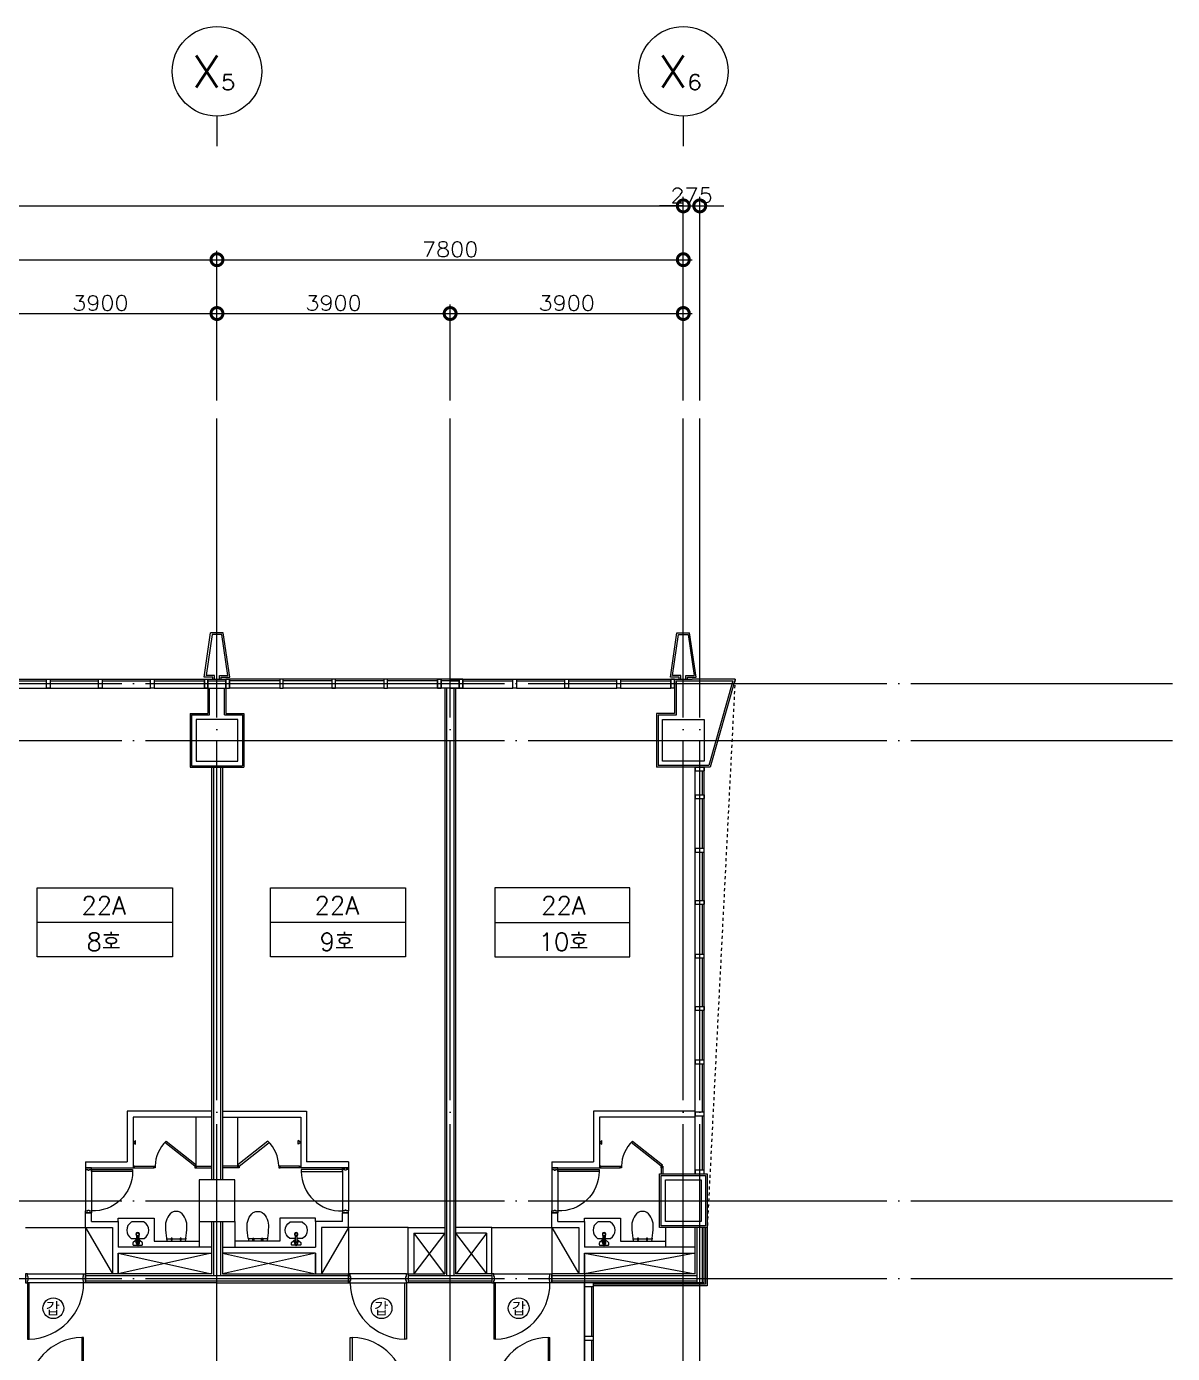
# Model space of a CAD drawing. Header units: millimetres. Extents: x -30199 to 32531, y -8917 to 28239.
# Drawn here: x 13365 to 32531, y 6045 to 28239 of the extents above; entities that cross this region are included whole.
import ezdxf
from ezdxf.enums import TextEntityAlignment as Align

# ---------------------------------------------------------------- set-up
doc = ezdxf.new("R2010")
doc.units = ezdxf.units.MM
doc.header["$LTSCALE"] = 100
for name, pattern in [('CEN', [10.375, 10, -0.125, 0.125, -0.125]), ('CENTER4', [64, 60, -2, 0, -2]), ('CENTER_2', [64, 60, -2, 0, -2]), ('HID', [2.3, 1.5, -0.8]), ('HIDDEN2', [1, 0.5, -0.5])]:
    doc.linetypes.add(name, pattern=pattern)
for name, color, linetype in [('6', 7, 'Continuous'), ('6FUR', 6, 'Continuous'), ('AS-CONC-GIRDER', 6, 'HID'), ('Bub', 3, 'Continuous'), ('CEN1', 1, 'CEN'), ('CEN_1', 1, 'CENTER_2'), ('col', 2, 'Continuous'), ('d-wall', 7, 'Continuous'), ('DIM', 7, 'Continuous'), ('DOR', 4, 'Continuous'), ('ELE', 4, 'Continuous'), ('fire', 1, 'Continuous'), ('o-wall', 7, 'Continuous'), ('o-win', 4, 'Continuous'), ('TEX', 3, 'Continuous'), ('TEX-F', 7, 'Continuous'), ('Toilet-fur', 142, 'Continuous'), ('wall', 3, 'Continuous'), ('win-hat', 141, 'Continuous')]:
    doc.layers.add(name, color=color, linetype=linetype)
doc.styles.add('GHS', font='txt.shx', dxfattribs={"width": 1.1, "bigfont": 'ghs.shx'})
doc.styles.add('HGTXT', font='romans.shx', dxfattribs={"bigfont": 'whgtxt.shx'})
doc.styles.add('R', font='romans', dxfattribs={"width": 1.1, "height": 250})
doc.styles.add('SK', font='simplex.shx', dxfattribs={"bigfont": 'ghs.shx'})
doc.dimstyles.new('1본부', dxfattribs={"dimscale": 100, "dimtxt": 3, "dimasz": 4, "dimexe": 1.5, "dimexo": 3, "dimgap": 0.5, "dimtad": 1, "dimdec": 0, "dimzin": 0, "dimdsep": 46, "dimtxsty": 'SK', "dimblk": 'DDOT1', "dimblk1": 'DOTSMALL', "dimblk2": 'DOTSMALL', "dimsah": 1, "dimcen": 1.5, "dimdle": 1.5, "dimclrd": 7, "dimclre": 7, "dimclrt": 3, "dimadec": 0, "dimazin": 0, "dimtfac": 1, "dimtdec": 3, "dimtix": 1, "dimtmove": 0, "dimatfit": 0, "dimldrblk": 'DOTSMALL', "dimfxl": 1, "dimtolj": 1, "dimtzin": 0, "dimarcsym": 0})

# ---------------------------------------------------------------- blocks, each defined once
blk = doc.blocks.new('_DOTSMALL')
at = {"color": 0, "linetype": 'ByBlock', "const_width": 0.5}
blk.add_lwpolyline([(-0.0625, 0, 1), (0.0625, 0, 1)], format="xyb", close=True, dxfattribs=at)
blk = doc.blocks.new('*D6')
at = {"layer": 'DEFPOINTS', "color": 0, "transparency": 16777216}
for p in [(24350, 25239), (-14650, 21684), (24350, 21684)]:
    blk.add_point(p, dxfattribs=at)
at = {"layer": 'DIM', "color": 7, "lineweight": -2, "transparency": 16777216}
for p, q in [((-14650, 21984), (-14650, 25389)), ((24350, 21984), (24350, 25389)), ((-14800, 25239), (24500, 25239))]:
    blk.add_line(p, q, dxfattribs=at)
at = {"layer": 'DIM', "color": 7, "lineweight": -2, "transparency": 16777216, "xscale": 400, "yscale": 400, "zscale": 400, "rotation": 180}
blk.add_blockref('_DOTSMALL', (-14650, 25239), dxfattribs=at)
at = {"layer": 'DIM', "color": 7, "lineweight": -2, "transparency": 16777216, "xscale": 400, "yscale": 400, "zscale": 400}
blk.add_blockref('_DOTSMALL', (24350, 25239), dxfattribs=at)
at = {"layer": 'DIM', "color": 3, "transparency": 16777216, "insert": (4850, 25414), "char_height": 250, "attachment_point": 5, "style": 'GHS'}
blk.add_mtext('\\A1;39000', dxfattribs=at)
blk = doc.blocks.new('DDOT1')
blk.add_line((-1, 0), (1, 0))
at = {"const_width": 0.5}
blk.add_lwpolyline([(-0.25, 0, 1), (0.25, 0, 1)], format="xyb", close=True, dxfattribs=at)
blk = doc.blocks.new('*D8')
at = {"layer": 'DEFPOINTS', "color": 0, "transparency": 16777216}
for p in [(20450, 23439), (16550, 21684), (20450, 21684)]:
    blk.add_point(p, dxfattribs=at)
at = {"layer": 'DIM', "color": 7, "lineweight": -2, "transparency": 16777216}
for p, q in [((16550, 21984), (16550, 23589)), ((20450, 21984), (20450, 23589)), ((16400, 23439), (20600, 23439))]:
    blk.add_line(p, q, dxfattribs=at)
at = {"layer": 'DIM', "color": 7, "lineweight": -2, "transparency": 16777216, "xscale": 400, "yscale": 400, "zscale": 400, "rotation": 180}
blk.add_blockref('_DOTSMALL', (16550, 23439), dxfattribs=at)
at = {"layer": 'DIM', "color": 7, "lineweight": -2, "transparency": 16777216, "xscale": 400, "yscale": 400, "zscale": 400}
blk.add_blockref('_DOTSMALL', (20450, 23439), dxfattribs=at)
at = {"layer": 'DIM', "color": 3, "transparency": 16777216, "insert": (18500, 23614), "char_height": 250, "attachment_point": 5, "style": 'GHS'}
blk.add_mtext('\\A1;3900', dxfattribs=at)
blk = doc.blocks.new('*D13')
at = {"layer": 'DEFPOINTS', "color": 0, "transparency": 16777216}
for p in [(16550, 23439), (12650, 21684), (16550, 21684)]:
    blk.add_point(p, dxfattribs=at)
at = {"layer": 'DIM', "color": 7, "lineweight": -2, "transparency": 16777216}
for p, q in [((12650, 21984), (12650, 23589)), ((16550, 21984), (16550, 23589)), ((12500, 23439), (16700, 23439))]:
    blk.add_line(p, q, dxfattribs=at)
at = {"layer": 'DIM', "color": 7, "lineweight": -2, "transparency": 16777216, "xscale": 400, "yscale": 400, "zscale": 400, "rotation": 180}
blk.add_blockref('_DOTSMALL', (12650, 23439), dxfattribs=at)
at = {"layer": 'DIM', "color": 7, "lineweight": -2, "transparency": 16777216, "xscale": 400, "yscale": 400, "zscale": 400}
blk.add_blockref('_DOTSMALL', (16550, 23439), dxfattribs=at)
at = {"layer": 'DIM', "color": 3, "transparency": 16777216, "insert": (14600, 23614), "char_height": 250, "attachment_point": 5, "style": 'GHS'}
blk.add_mtext('\\A1;3900', dxfattribs=at)
blk = doc.blocks.new('*D15')
at = {"layer": 'DEFPOINTS', "color": 0, "transparency": 16777216}
for p in [(24350, 23439), (20450, 21684), (24350, 21684)]:
    blk.add_point(p, dxfattribs=at)
at = {"layer": 'DIM', "color": 7, "lineweight": -2, "transparency": 16777216}
for p, q in [((20450, 21984), (20450, 23589)), ((24350, 21984), (24350, 23589)), ((20300, 23439), (24500, 23439))]:
    blk.add_line(p, q, dxfattribs=at)
at = {"layer": 'DIM', "color": 7, "lineweight": -2, "transparency": 16777216, "xscale": 400, "yscale": 400, "zscale": 400, "rotation": 180}
blk.add_blockref('_DOTSMALL', (20450, 23439), dxfattribs=at)
at = {"layer": 'DIM', "color": 7, "lineweight": -2, "transparency": 16777216, "xscale": 400, "yscale": 400, "zscale": 400}
blk.add_blockref('_DOTSMALL', (24350, 23439), dxfattribs=at)
at = {"layer": 'DIM', "color": 3, "transparency": 16777216, "insert": (22400, 23614), "char_height": 250, "attachment_point": 5, "style": 'GHS'}
blk.add_mtext('\\A1;3900', dxfattribs=at)
blk = doc.blocks.new('*D18')
at = {"layer": 'DEFPOINTS', "color": 0, "transparency": 16777216}
for p in [(16550, 24339), (8750, 21684), (16550, 21684)]:
    blk.add_point(p, dxfattribs=at)
at = {"layer": 'DIM', "color": 7, "lineweight": -2, "transparency": 16777216}
for p, q in [((8750, 21984), (8750, 24489)), ((16550, 21984), (16550, 24489)), ((8600, 24339), (16700, 24339))]:
    blk.add_line(p, q, dxfattribs=at)
at = {"layer": 'DIM', "color": 7, "lineweight": -2, "transparency": 16777216, "xscale": 400, "yscale": 400, "zscale": 400, "rotation": 180}
blk.add_blockref('_DOTSMALL', (8750, 24339), dxfattribs=at)
at = {"layer": 'DIM', "color": 7, "lineweight": -2, "transparency": 16777216, "xscale": 400, "yscale": 400, "zscale": 400}
blk.add_blockref('_DOTSMALL', (16550, 24339), dxfattribs=at)
at = {"layer": 'DIM', "color": 3, "transparency": 16777216, "insert": (12650, 24514), "char_height": 250, "attachment_point": 5, "style": 'GHS'}
blk.add_mtext('\\A1;7800', dxfattribs=at)
blk = doc.blocks.new('*D19')
at = {"layer": 'DEFPOINTS', "color": 0, "transparency": 16777216}
for p in [(24350, 24339), (16550, 21684), (24350, 21684)]:
    blk.add_point(p, dxfattribs=at)
at = {"layer": 'DIM', "color": 7, "lineweight": -2, "transparency": 16777216}
for p, q in [((16550, 21984), (16550, 24489)), ((24350, 21984), (24350, 24489)), ((16400, 24339), (24500, 24339))]:
    blk.add_line(p, q, dxfattribs=at)
at = {"layer": 'DIM', "color": 7, "lineweight": -2, "transparency": 16777216, "xscale": 400, "yscale": 400, "zscale": 400, "rotation": 180}
blk.add_blockref('_DOTSMALL', (16550, 24339), dxfattribs=at)
at = {"layer": 'DIM', "color": 7, "lineweight": -2, "transparency": 16777216, "xscale": 400, "yscale": 400, "zscale": 400}
blk.add_blockref('_DOTSMALL', (24350, 24339), dxfattribs=at)
at = {"layer": 'DIM', "color": 3, "transparency": 16777216, "insert": (20450, 24514), "char_height": 250, "attachment_point": 5, "style": 'GHS'}
blk.add_mtext('\\A1;7800', dxfattribs=at)
blk = doc.blocks.new('A$C754E1CA5')
at = {"layer": 'Toilet-fur', "linetype": 'Continuous'}
for p, q in [((450, 341), (498, 331)), ((450, 266), (450, 246)), ((480, 266), (450, 266)), ((450, 246), (480, 246)), ((480, 246), (480, 266)), ((450, 116), (450, 96)), ((480, 116), (450, 116)), ((450, 96), (480, 96)), ((450, 21), (498, 25)), ((480, 96), (480, 116))]:
    blk.add_line(p, q, dxfattribs=at)
blk.add_lwpolyline([(0, 181), (0, 161, 0.176175), (20, 106, 0.238558), (265, 1, 0.022113), (450, 21, 0.32778), (460, 31), (460, 331, 0.32778), (450, 341, 0.022113), (265, 361, 0.238558), (20, 256, 0.176175), (0, 201)], format="xyb", close=True, dxfattribs=at)
blk = doc.blocks.new('*D31')
at = {"layer": 'DEFPOINTS', "color": 0, "transparency": 16777216}
for p in [(24625, 25239), (24350, 21684), (24625, 21684)]:
    blk.add_point(p, dxfattribs=at)
at = {"layer": 'DIM', "color": 7, "lineweight": -2, "transparency": 16777216}
for p, q in [((24350, 21984), (24350, 25389)), ((24625, 21984), (24625, 25389)), ((24350, 25239), (23950, 25239)), ((24350, 25239), (24625, 25239)), ((24625, 25239), (25025, 25239))]:
    blk.add_line(p, q, dxfattribs=at)
at = {"layer": 'DIM', "color": 7, "lineweight": -2, "transparency": 16777216, "xscale": 400, "yscale": 400, "zscale": 400}
blk.add_blockref('_DOTSMALL', (24350, 25239), dxfattribs=at)
at = {"layer": 'DIM', "color": 7, "lineweight": -2, "transparency": 16777216, "xscale": 400, "yscale": 400, "zscale": 400, "rotation": 180}
blk.add_blockref('_DOTSMALL', (24625, 25239), dxfattribs=at)
at = {"layer": 'DIM', "color": 3, "transparency": 16777216, "insert": (24488, 25414), "char_height": 250, "attachment_point": 5, "style": 'GHS'}
blk.add_mtext('\\A1;275', dxfattribs=at)

msp = doc.modelspace()

# ---------------------------------------------------------------- linework, layer by layer
at = {"layer": '6'}
for p, q in [((15803.6, 13255.5), (13543.4, 13255.5)), ((19703.6, 13255.5), (17443.4, 13255.5)), ((21196.4, 13255.5), (23456.6, 13255.5))]:
    msp.add_line(p, q, dxfattribs=at)
at = {"layer": '6FUR'}
for p, q in [((14350, 8150), (14350, 7375)), ((18750, 8150), (18750, 7375)), ((22150, 8150), (22150, 7375))]:
    msp.add_line(p, q, dxfattribs=at)
at = {"layer": 'AS-CONC-GIRDER', "linetype": 'Continuous', "ltscale": 10}
msp.add_lwpolyline([(24500, 7375), (22700, 7375), (22700, 5225), (24950.5, 5225)], dxfattribs=at)
at = {"layer": 'Bub'}
for p, q in [((16550, 26739), (16550, 26239)), ((24350, 26739), (24350, 26239))]:
    msp.add_line(p, q, dxfattribs=at)
for centre in [(16550, 27489), (24350, 27489)]:
    msp.add_circle(centre, 750, dxfattribs=at)
at = {"layer": 'CEN1', "linetype": 'CENTER4'}
for p, q in [((16550, -8917.2), (16550, 21684.1)), ((20450, -8917.2), (20450, 21684.1)), ((24350, -8917.2), (24350, 21684.1)), ((24625, -8917.2), (24625, 21684.1)), ((-23044.1, 17250), (32531.3, 17250)), ((-23044.1, 16300), (32531.3, 16300)), ((-23044.1, 8600), (32531.3, 8600)), ((-23044.1, 7300), (32531.3, 7300))]:
    msp.add_line(p, q, dxfattribs=at)
at = {"layer": 'CEN_1'}
for p, q in [((14350, 8150), (14800, 7375)), ((18750, 8150), (18300, 7375)), ((19840, 8060), (20350, 7375)), ((20360, 8060), (19840, 7375)), ((20540, 8060), (21060, 7375)), ((21060, 8060), (20550, 7375)), ((22150, 8150), (22600, 7375)), ((14900, 7725), (16460, 7375)), ((16460, 7725), (14900, 7375)), ((18200, 7725), (16640, 7375)), ((16640, 7725), (18200, 7375)), ((22700, 7725), (24550, 7375)), ((24550, 7725), (22700, 7375))]:
    msp.add_line(p, q, dxfattribs=at)
at = {"layer": 'col'}
for points in [[(16900, 15950), (16900, 16650), (16200, 16650), (16200, 15950)], [(24000, 15950), (24000, 16650), (24700, 16650), (24700, 15950)], [(16850, 8250), (16850, 8950), (16250, 8950), (16250, 8250)], [(24050, 8250), (24050, 8950), (24650, 8950), (24650, 8250)]]:
    msp.add_lwpolyline(points, close=True, dxfattribs=at)
at = {"layer": 'd-wall', "ltscale": 10}
for p, q in [((20360, 17175), (20360, 7375)), ((20540, 17175), (20540, 7375)), ((16460, 15850), (16460, 8950)), ((16640, 15850), (16640, 8950)), ((16460, 8250), (16460, 7375)), ((16640, 8250), (16640, 7375)), ((24550, 7375), (24550, 8150)), ((24700, 7225), (24700, 8150)), ((14350, 7225), (14350, 7375)), ((16460, 7375), (14350, 7375)), ((16640, 7375), (18750, 7375)), ((18750, 7225), (18750, 7375)), ((19750, 7375), (20360, 7375)), ((19750, 7375), (19750, 7225)), ((21150, 7375), (20540, 7375)), ((21150, 7375), (21150, 7225)), ((22150, 7225), (22150, 7375)), ((24550, 7375), (22150, 7375)), ((16550, 7225), (14350, 7225)), ((16550, 7225), (18750, 7225)), ((21150, 7225), (19750, 7225)), ((24700, 7225), (22150, 7225))]:
    msp.add_line(p, q, dxfattribs=at)
at = {"layer": 'd-wall', "color": 6, "ltscale": 10}
for p, q in [((20390, 17175), (20390, 7345)), ((20510, 17175), (20510, 7345)), ((16490, 15850), (16490, 8950)), ((16610, 15850), (16610, 8950)), ((16490, 8250), (16490, 7345)), ((16610, 8250), (16610, 7345)), ((24580, 7225), (24580, 8150)), ((24670, 7225), (24670, 8150)), ((18750, 7345), (14350, 7345)), ((21150, 7345), (19750, 7345)), ((24580, 7345), (22150, 7345)), ((18750, 7255), (14350, 7255)), ((21150, 7255), (19750, 7255)), ((24580, 7255), (22150, 7255))]:
    msp.add_line(p, q, dxfattribs=at)
at = {"layer": 'DOR'}
for p, q in [((14350, 9120), (14350, 8430)), ((14450, 9120), (14450, 8430)), ((18650, 9120), (18650, 8430)), ((18750, 9120), (18750, 8430)), ((22150, 9120), (22150, 8430)), ((22250, 9120), (22250, 8430)), ((13380, 7375), (14320, 7375)), ((19720, 7375), (18780, 7375)), ((21180, 7375), (22120, 7375)), ((14320, 7225), (13380, 7225)), ((18780, 7225), (19720, 7225)), ((22120, 7225), (21180, 7225))]:
    msp.add_line(p, q, dxfattribs=at)
at = {"layer": 'DOR', "color": 4}
for p, q in [((13410, 7225), (13380, 7225)), ((13380, 7225), (13380, 6285)), ((13410, 6285), (13410, 7225)), ((19690, 7225), (19720, 7225)), ((19690, 6285), (19690, 7225)), ((19720, 7225), (19720, 6285)), ((21210, 7225), (21180, 7225)), ((21180, 7225), (21180, 6285)), ((21210, 6285), (21210, 7225)), ((13380, 6285), (13410, 6285)), ((14320, 6315), (14290, 6315)), ((14290, 6315), (14290, 5375)), ((14320, 5375), (14320, 6315)), ((18780, 5375), (18780, 6315)), ((18780, 6315), (18810, 6315)), ((18810, 6315), (18810, 5375)), ((19720, 6285), (19690, 6285)), ((21210, 6285), (21180, 6285)), ((22090, 6315), (22120, 6315)), ((22090, 6315), (22090, 5375)), ((22120, 5375), (22120, 6315))]:
    msp.add_line(p, q, dxfattribs=at)
for points in [[(14350, 9150), (14350, 9120), (14390, 9120), (14390, 9110), (14410, 9110), (14410, 9120), (14450, 9120), (14450, 9150)], [(18750, 9150), (18750, 9120), (18710, 9120), (18710, 9110), (18690, 9110), (18690, 9120), (18650, 9120), (18650, 9150)], [(22150, 9150), (22150, 9120), (22190, 9120), (22190, 9110), (22210, 9110), (22210, 9120), (22250, 9120), (22250, 9150)], [(14350, 8400), (14350, 8430), (14390, 8430), (14390, 8440), (14410, 8440), (14410, 8430), (14450, 8430), (14450, 8400)], [(18750, 8400), (18750, 8430), (18710, 8430), (18710, 8440), (18690, 8440), (18690, 8430), (18650, 8430), (18650, 8400)], [(22150, 8400), (22150, 8430), (22190, 8430), (22190, 8440), (22210, 8440), (22210, 8430), (22250, 8430), (22250, 8400)], [(13350, 7225), (13380, 7225), (13380, 7265), (13390, 7265), (13390, 7335), (13380, 7335), (13380, 7375), (13350, 7375)], [(14350, 7225), (14320, 7225), (14320, 7265), (14310, 7265), (14310, 7335), (14320, 7335), (14320, 7375), (14350, 7375)], [(18750, 7225), (18780, 7225), (18780, 7265), (18790, 7265), (18790, 7335), (18780, 7335), (18780, 7375), (18750, 7375)], [(19750, 7225), (19720, 7225), (19720, 7265), (19710, 7265), (19710, 7335), (19720, 7335), (19720, 7375), (19750, 7375)], [(21150, 7225), (21180, 7225), (21180, 7265), (21190, 7265), (21190, 7335), (21180, 7335), (21180, 7375), (21150, 7375)], [(22150, 7225), (22120, 7225), (22120, 7265), (22110, 7265), (22110, 7335), (22120, 7335), (22120, 7375), (22150, 7375)]]:
    msp.add_lwpolyline(points, close=True, dxfattribs=at)
for points in [[(15140, 9090), (14450, 9090), (14450, 9120), (15140, 9120), (15140, 9090, -0.4272896), (14450, 8430)], [(17960, 9090), (18650, 9090), (18650, 9120), (17960, 9120), (17960, 9090, 0.4272896), (18650, 8430)], [(22940, 9090), (22250, 9090), (22250, 9120), (22940, 9120), (22940, 9090, -0.4272896), (22250, 8430)]]:
    msp.add_lwpolyline(points, format="xyb", dxfattribs=at)
for centre, start, end in [((13379.6, 7224.9), 271.85397, 0.00411), ((19720.4, 7224.9), 179.99589, 268.14603), ((21179.6, 7224.9), 271.85397, 0.00411), ((14320.4, 5375.1), 91.85397, 180.00411), ((18779.6, 5375.1), 359.99589, 88.14603), ((22120.4, 5375.1), 91.85397, 180.00411)]:
    msp.add_arc(centre, 940.4, start, end, dxfattribs=at)
at = {"layer": 'ELE', "linetype": 'Continuous'}
for p, q in [((13350, 8150), (14350, 8150)), ((19750, 8150), (18750, 8150)), ((21150, 8150), (22150, 8150))]:
    msp.add_line(p, q, dxfattribs=at)
at = {"layer": 'fire', "linetype": 'HIDDEN2'}
msp.add_line((25215.6, 17325), (24750, 8150), dxfattribs=at)
at = {"layer": 'fire', "color": 6}
for centre in [(13813.3, 6801.8), (19303.1, 6801.8), (21596.9, 6801.8)]:
    msp.add_circle(centre, 173.7, dxfattribs=at)
at = {"layer": 'o-wall'}
for p, q in [((16470, 18070), (16370, 17385)), ((16655.9, 18100), (16444.1, 18100)), ((16630, 18070), (16470, 18070)), ((16730, 17385), (16630, 18070)), ((16764.7, 17355), (16655.9, 18100)), ((24135.3, 17355), (24244.1, 18100)), ((24170, 17385), (24270, 18070)), ((24244.1, 18100), (24455.9, 18100)), ((24270, 18070), (24430, 18070)), ((24430, 18070), (24530, 17385)), ((16340, 17175), (16340, 17325)), ((16340, 17325), (16400, 17325)), ((16510, 17385), (16370, 17385)), ((16400, 17175), (16400, 17325)), ((16480, 17325), (16480, 17355)), ((16510, 17325), (16510, 17385)), ((16590, 17325), (16590, 17385)), ((16590, 17385), (16730, 17385)), ((16620, 17325), (16620, 17355)), ((16620, 17355), (16764.7, 17355)), ((16700, 17175), (16700, 17325)), ((16700, 17325), (16760, 17325)), ((16760, 17175), (16760, 17325)), ((20240, 17175), (20240, 17325)), ((20240, 17325), (20300, 17325)), ((20300, 17175), (20300, 17325)), ((20600, 17175), (20600, 17325)), ((20600, 17325), (20660, 17325)), ((20660, 17175), (20660, 17325)), ((24280, 17355), (24135.3, 17355)), ((24140, 17175), (24140, 17325)), ((24200, 17325), (24140, 17325)), ((24310, 17385), (24170, 17385)), ((24200, 17175), (24200, 17325)), ((24200, 17325), (24500, 17325)), ((24280, 17325), (24280, 17355)), ((24310, 17325), (24310, 17385)), ((24390, 17385), (24530, 17385)), ((24390, 17325), (24390, 17385)), ((24420, 17325), (24420, 17355)), ((25215.6, 17325), (24500, 17325)), ((25215.6, 17325), (24800.4, 15850)), ((16340, 17175), (16400, 17175)), ((16400, 17175), (16400, 16750)), ((16424, 16726), (16424, 17175)), ((16676, 16726), (16676, 17175)), ((16700, 17175), (16760, 17175)), ((16700, 17175), (16700, 16750)), ((20240, 17175), (20300, 17175)), ((20600, 17175), (20576, 17175)), ((20600, 17175), (20660, 17175)), ((20600, 17175), (20660, 17175)), ((24200, 17175), (24140, 17175)), ((24200, 17175), (24200, 16750)), ((24230, 17295), (25176, 17295)), ((24230, 17295), (24230, 16720)), ((25176, 17295), (24777.7, 15880)), ((16100, 16750), (16100, 15850)), ((16100, 16750), (16400, 16750)), ((16124, 16726), (16124, 15874)), ((16124, 16726), (16424, 16726)), ((16676, 16726), (16976, 16726)), ((16700, 16750), (17000, 16750)), ((16976, 16726), (16976, 15874)), ((17000, 16750), (17000, 15850)), ((23900, 16750), (23900, 15850)), ((24200, 16750), (23900, 16750)), ((23930, 16720), (23930, 15880)), ((24230, 16720), (23930, 16720)), ((16100, 15850), (17000, 15850)), ((16124, 15874), (16976, 15874)), ((24800.4, 15850), (23900, 15850)), ((24777.7, 15880), (23930, 15880)), ((24550, 15850), (24700, 15850)), ((24550, 15850), (24550, 15790)), ((24550, 15790), (24700, 15790)), ((24700, 15850), (24700, 15790)), ((24550, 15390), (24700, 15390)), ((24550, 15390), (24550, 15330)), ((24550, 15330), (24700, 15330)), ((24700, 15390), (24700, 15330)), ((24550, 13620), (24700, 13620)), ((24550, 13620), (24550, 13560)), ((24550, 13560), (24700, 13560)), ((24700, 13620), (24700, 13560)), ((24550, 11850), (24700, 11850)), ((24550, 11850), (24550, 11790)), ((24550, 11790), (24700, 11790)), ((24700, 11850), (24700, 11790)), ((24720, 8150), (24720, 7205)), ((24750, 8150), (24750, 7175)), ((24720, 7205), (22850, 7205)), ((24750, 7175), (22850, 7175))]:
    msp.add_line(p, q, dxfattribs=at)
for points in [[(16480, 17355), (16335.3, 17355), (16444.1, 18100)], [(24420, 17355), (24564.7, 17355), (24455.9, 18100)]]:
    msp.add_lwpolyline(points, dxfattribs=at)
for points in [[(20300, 17175), (20300, 17325), (20240, 17325), (20240, 17175)], [(20600, 17175), (20600, 17325), (20660, 17325), (20660, 17175)], [(23950, 8150), (23950, 9050), (24750, 9050), (24750, 8150)], [(23980, 8180), (23980, 9020), (24720, 9020), (24720, 8180)]]:
    msp.add_lwpolyline(points, close=True, dxfattribs=at)
at = {"layer": 'o-win'}
for p, q in [((12860, 17325), (15440, 17325)), ((15500, 17325), (16340, 17325)), ((17600, 17325), (16760, 17325)), ((19340, 17325), (17660, 17325)), ((20450, 17325), (19400, 17325)), ((20600, 17325), (20300, 17325)), ((20600, 17325), (20300, 17325)), ((20450, 17325), (21500, 17325)), ((21560, 17325), (23240, 17325)), ((23300, 17325), (24140, 17325)), ((12860, 17175), (15440, 17175)), ((15500, 17175), (16700, 17175)), ((17600, 17175), (16760, 17175)), ((19340, 17175), (17660, 17175)), ((20450, 17175), (19400, 17175)), ((20450, 17175), (21500, 17175)), ((21560, 17175), (23240, 17175)), ((23300, 17175), (24140, 17175)), ((24550, 9050), (24550, 15850)), ((24700, 9050), (24700, 15850)), ((22700, 5375), (22700, 7225)), ((22850, 5375), (22850, 7225))]:
    msp.add_line(p, q, dxfattribs=at)
at = {"layer": 'o-win', "color": 7}
for p, q in [((16340, 17325), (16400, 17325)), ((16340, 17325), (16340, 17175)), ((16400, 17325), (16400, 17175)), ((16760, 17325), (16700, 17325)), ((16700, 17325), (16700, 17175)), ((16760, 17325), (16760, 17175)), ((20240, 17325), (20300, 17325)), ((20240, 17325), (20240, 17175)), ((20300, 17325), (20300, 17175)), ((20660, 17325), (20600, 17325)), ((20600, 17325), (20600, 17175)), ((20660, 17325), (20600, 17325)), ((20600, 17325), (20600, 17175)), ((20660, 17325), (20660, 17175)), ((20660, 17325), (20660, 17175)), ((24140, 17325), (24200, 17325)), ((24140, 17325), (24140, 17175)), ((24200, 17325), (24200, 17175)), ((24560, 17325), (24500, 17325)), ((12860, 17295), (13700, 17295)), ((13760, 17295), (14570, 17295)), ((14630, 17295), (15440, 17295)), ((15500, 17295), (16340, 17295)), ((16400, 17175), (16340, 17175)), ((16400, 17295), (16700, 17295)), ((16700, 17175), (16760, 17175)), ((17600, 17295), (16760, 17295)), ((18470, 17295), (17660, 17295)), ((19340, 17295), (18530, 17295)), ((20240, 17295), (19400, 17295)), ((20300, 17175), (20240, 17175)), ((20450, 17295), (20300, 17295)), ((20600, 17295), (20300, 17295)), ((20600, 17295), (20300, 17295)), ((20600, 17175), (20300, 17175)), ((20324, 17175), (20300, 17175)), ((20450, 17295), (20600, 17295)), ((20600, 17175), (20660, 17175)), ((20660, 17295), (21500, 17295)), ((21560, 17295), (22370, 17295)), ((22430, 17295), (23240, 17295)), ((23300, 17295), (24140, 17295)), ((24200, 17175), (24140, 17175)), ((24670, 15390), (24670, 15790)), ((24670, 14490), (24670, 15330)), ((24670, 13620), (24670, 14430)), ((24670, 12720), (24670, 13560)), ((24670, 11850), (24670, 12660)), ((24670, 10950), (24670, 11790)), ((24670, 10080), (24670, 10890)), ((24670, 9110), (24670, 10020)), ((22820, 6330), (22820, 7165)), ((22820, 5435), (22820, 6270))]:
    msp.add_line(p, q, dxfattribs=at)
at = {"layer": 'o-win', "ltscale": 10}
msp.add_line((16400, 17325), (16700, 17325), dxfattribs=at)
at = {"layer": 'o-win', "color": 7}
for points in [[(13700, 17325), (13760, 17325), (13760, 17175), (13700, 17175)], [(14570, 17325), (14630, 17325), (14630, 17175), (14570, 17175)], [(15440, 17325), (15500, 17325), (15500, 17175), (15440, 17175)], [(17660, 17325), (17600, 17325), (17600, 17175), (17660, 17175)], [(18530, 17325), (18470, 17325), (18470, 17175), (18530, 17175)], [(19400, 17325), (19340, 17325), (19340, 17175), (19400, 17175)], [(21500, 17325), (21560, 17325), (21560, 17175), (21500, 17175)], [(22370, 17325), (22430, 17325), (22430, 17175), (22370, 17175)], [(23240, 17325), (23300, 17325), (23300, 17175), (23240, 17175)], [(24700, 14430), (24700, 14490), (24550, 14490), (24550, 14430)], [(24700, 12660), (24700, 12720), (24550, 12720), (24550, 12660)], [(24700, 10890), (24700, 10950), (24550, 10950), (24550, 10890)], [(24700, 10020), (24700, 10080), (24550, 10080), (24550, 10020)], [(24700, 9050), (24700, 9110), (24550, 9110), (24550, 9050)], [(22850, 7165), (22850, 7225), (22700, 7225), (22700, 7165)], [(22850, 6270), (22850, 6330), (22700, 6330), (22700, 6270)]]:
    msp.add_lwpolyline(points, close=True, dxfattribs=at)
at = {"layer": 'TEX-F', "ltscale": 10}
for points in [[(15803.6, 12679.1), (13543.4, 12679.1), (13543.4, 13832), (15803.6, 13832)], [(19703.6, 12679.1), (17443.4, 12679.1), (17443.4, 13832), (19703.6, 13832)], [(21196.4, 12679.1), (23456.6, 12679.1), (23456.6, 13832), (21196.4, 13832)]]:
    msp.add_lwpolyline(points, close=True, dxfattribs=at)
at = {"layer": 'Toilet-fur', "color": 4, "linetype": 'Continuous'}
for p, q in [((15150, 9575), (15189.6, 9605.1)), ((15150, 9575), (15189.6, 9544.9)), ((15189.6, 9544.9), (15189.6, 9605.1)), ((17950, 9575), (17910.4, 9605.1)), ((17910.4, 9544.9), (17910.4, 9605.1)), ((17950, 9575), (17910.4, 9544.9)), ((22950, 9575), (22989.6, 9605.1)), ((22950, 9575), (22989.6, 9544.9)), ((22989.6, 9544.9), (22989.6, 9605.1)), ((15170, 9180), (15495, 9180)), ((15170, 9150), (15495, 9150)), ((16200, 9180), (16460, 9180)), ((16200, 9150), (16460, 9150)), ((16900, 9180), (16640, 9180)), ((16900, 9150), (16640, 9150)), ((17930, 9180), (17605, 9180)), ((17930, 9150), (17605, 9150)), ((22970, 9180), (23295, 9180)), ((22970, 9150), (23295, 9150)), ((23980, 9150), (23980, 9050)), ((24010, 9150), (24010, 9050))]:
    msp.add_line(p, q, dxfattribs=at)
for points in [[(16180, 9180), (15679, 9576), (15700.2, 9597.2), (16201.2, 9201.2)], [(16920, 9180), (17421, 9576), (17399.8, 9597.2), (16898.8, 9201.2)], [(23980, 9180), (23479, 9576), (23500.2, 9597.2), (24001.2, 9201.2)], [(15170, 9180), (15150, 9180), (15150, 9150), (15170, 9150)], [(15495, 9180), (15515, 9180), (15515, 9150), (15495, 9150)], [(16200, 9180), (16180, 9180), (16180, 9150), (16200, 9150)], [(16900, 9180), (16920, 9180), (16920, 9150), (16900, 9150)], [(17605, 9180), (17585, 9180), (17585, 9150), (17605, 9150)], [(17930, 9180), (17950, 9180), (17950, 9150), (17930, 9150)], [(22970, 9180), (22950, 9180), (22950, 9150), (22970, 9150)], [(23295, 9180), (23315, 9180), (23315, 9150), (23295, 9150)], [(24010, 9150), (23980, 9150), (23980, 9180), (24010, 9180)]]:
    msp.add_lwpolyline(points, close=True, dxfattribs=at)
at = {"layer": 'Toilet-fur', "linetype": 'Continuous'}
for points in [[(14900, 8250), (14900, 8310), (15500, 8310), (15500, 7925), (16250, 7925)], [(18200, 8250), (18200, 8310), (17600, 8310), (17600, 7925), (16850, 7925)], [(22700, 8250), (22700, 8310), (23300, 8310), (23300, 7925), (24050, 7925)]]:
    msp.add_lwpolyline(points, dxfattribs=at)
for points in [[(15239.6, 7965.8), (15316.8, 7965.8, 0.1359726), (15332.2, 7970, 0.5660877), (15332.2, 8241.5, 0.1359726), (15316.8, 8245.8), (15132.5, 8245.8, 0.1359726), (15117, 8241.5, 0.5660877), (15117, 7970, 0.1359726), (15132.5, 7965.8), (15209.6, 7965.8)], [(17860.4, 7965.8), (17783.2, 7965.8, -0.1359726), (17767.8, 7970, -0.5660877), (17767.8, 8241.5, -0.1359726), (17783.2, 8245.8), (17967.5, 8245.8, -0.1359726), (17983, 8241.5, -0.5660877), (17983, 7970, -0.1359726), (17967.5, 7965.8), (17890.4, 7965.8)], [(23039.6, 7965.8), (23116.8, 7965.8, 0.1359726), (23132.2, 7970, 0.5660877), (23132.2, 8241.5, 0.1359726), (23116.8, 8245.8), (22932.5, 8245.8, 0.1359726), (22917, 8241.5, 0.5660877), (22917, 7970, 0.1359726), (22932.5, 7965.8), (23009.6, 7965.8)], [(15201, 7944.3, 0.2568294), (15209.6, 7960), (15209.6, 7965.8, -0.0831126), (15208.7, 8010.5, -0.6123913), (15240.5, 8010.5, -0.0831126), (15239.6, 7965.8), (15239.6, 7960, 0.2568294), (15248.2, 7944.3, 0.2568294)], [(17899, 7944.3, -0.2568294), (17890.4, 7960), (17890.4, 7965.8, 0.0831126), (17891.3, 8010.5, 0.6123913), (17859.5, 8010.5, 0.0831126), (17860.4, 7965.8), (17860.4, 7960, -0.2568294), (17851.8, 7944.3, -0.2568294)], [(23001, 7944.3, 0.2568294), (23009.6, 7960), (23009.6, 7965.8, -0.0831126), (23008.7, 8010.5, -0.6123913), (23040.5, 8010.5, -0.0831126), (23039.6, 7965.8), (23039.6, 7960, 0.2568294), (23048.2, 7944.3, 0.2568294)], [(15214.6, 7955.8), (15148.2, 7899.9, 0.2214986), (15144.6, 7892.3), (15144.6, 7866.9, 0.4142136), (15154.6, 7856.9), (15224.6, 7856.9), (15294.6, 7856.9, 0.4142136), (15304.6, 7866.9), (15304.6, 7892.3, 0.2214986), (15301, 7899.9), (15234.6, 7955.8)], [(15206, 7948.5, 0.2942212), (15195.2, 7907.3, 0.7680192), (15254, 7907.3, 0.2942212), (15243.2, 7948.5, 0.2942212)], [(17885.4, 7955.8), (17951.8, 7899.9, -0.2214986), (17955.4, 7892.3), (17955.4, 7866.9, -0.4142136), (17945.4, 7856.9), (17875.4, 7856.9), (17805.4, 7856.9, -0.4142136), (17795.4, 7866.9), (17795.4, 7892.3, -0.2214986), (17799, 7899.9), (17865.4, 7955.8)], [(17894, 7948.5, -0.2942212), (17904.8, 7907.3, -0.7680192), (17846, 7907.3, -0.2942212), (17856.8, 7948.5, -0.2942212)], [(23014.6, 7955.8), (22948.2, 7899.9, 0.2214986), (22944.6, 7892.3), (22944.6, 7866.9, 0.4142136), (22954.6, 7856.9), (23024.6, 7856.9), (23094.6, 7856.9, 0.4142136), (23104.6, 7866.9), (23104.6, 7892.3, 0.2214986), (23101, 7899.9), (23034.6, 7955.8)], [(23006, 7948.5, 0.2942212), (22995.2, 7907.3, 0.7680192), (23054, 7907.3, 0.2942212), (23043.2, 7948.5, 0.2942212)]]:
    msp.add_lwpolyline(points, format="xyb", dxfattribs=at)
for points in [[(15234.6, 7914.4), (15234.6, 7995.8, 1), (15214.6, 7995.8), (15214.6, 7914.4, 1)], [(17865.4, 7914.4), (17865.4, 7995.8, -1), (17885.4, 7995.8), (17885.4, 7914.4, -1)], [(23034.6, 7914.4), (23034.6, 7995.8, 1), (23014.6, 7995.8), (23014.6, 7914.4, 1)]]:
    msp.add_lwpolyline(points, format="xyb", close=True, dxfattribs=at)
for centre, radius in [((15224.6, 7856.9), 10), ((15224.6, 7856.9), 8.01), ((17875.4, 7856.9), 10), ((17875.4, 7856.9), 8.01), ((23024.6, 7856.9), 10), ((23024.6, 7856.9), 8.01)]:
    msp.add_circle(centre, radius, dxfattribs=at)
at = {"layer": 'Toilet-fur', "color": 4, "linetype": 'Continuous'}
for centre, start, end in [((16112.5, 9164.4), 133.6063, 178.40923), ((16987.5, 9164.4), 1.59077, 46.3937), ((23912.5, 9164.4), 133.6063, 178.40923)]:
    msp.add_arc(centre, 597.7, start, end, dxfattribs=at)
at = {"layer": 'Toilet-fur', "linetype": 'Continuous'}
for centre, radius, start, end in [((15224.6, 8038.7), 29.9, 299.19346, 240.80654), ((15224.6, 8032.6), 24.9, 306.13739, 233.86261), ((17875.4, 8038.7), 29.9, 299.19346, 240.80654), ((17875.4, 8032.6), 24.9, 306.13739, 233.86261), ((23024.6, 8038.7), 29.9, 299.19346, 240.80654), ((23024.6, 8032.6), 24.9, 306.13739, 233.86261), ((15224.6, 7899.4), 30.5, 165.04991, 14.95009), ((17875.4, 7899.4), 30.5, 165.04991, 14.95009), ((23024.6, 7899.4), 30.5, 165.04991, 14.95009)]:
    msp.add_arc(centre, radius, start, end, dxfattribs=at)
at = {"layer": 'wall'}
for p, q in [((15050, 10100), (15050, 9250)), ((16460, 10100), (15050, 10100)), ((15150, 10000), (15150, 9150)), ((16460, 10000), (15150, 10000)), ((16640, 10100), (18050, 10100)), ((16640, 10000), (17950, 10000)), ((17950, 10000), (17950, 9150)), ((18050, 10100), (18050, 9250)), ((22850, 10100), (22850, 9250)), ((24550, 10100), (22850, 10100)), ((22950, 10000), (22950, 9150)), ((24550, 10000), (22950, 10000)), ((14350, 9250), (15050, 9250)), ((14350, 9250), (14350, 9150)), ((14350, 9150), (15150, 9150)), ((16200, 9180), (16200, 9150)), ((16900, 9180), (16900, 9150)), ((18750, 9150), (17950, 9150)), ((18750, 9250), (18050, 9250)), ((18750, 9250), (18750, 9150)), ((22150, 9250), (22850, 9250)), ((22150, 9250), (22150, 9150)), ((22150, 9150), (22950, 9150)), ((14350, 8150), (14350, 8400)), ((14450, 8250), (14450, 8400)), ((14450, 8250), (14900, 8250)), ((14900, 8250), (14900, 7825)), ((18650, 8250), (18200, 8250)), ((18200, 8250), (18200, 7825)), ((18650, 8250), (18650, 8400)), ((18750, 8150), (18750, 8400)), ((22150, 8150), (22150, 8400)), ((22250, 8250), (22250, 8400)), ((22250, 8250), (22700, 8250)), ((22700, 8250), (22700, 7825)), ((14350, 8150), (14800, 8150)), ((14800, 8150), (14800, 7375)), ((18750, 8150), (18300, 8150)), ((18300, 8150), (18300, 7375)), ((19750, 7375), (19750, 8150)), ((19750, 8150), (20360, 8150)), ((19840, 8060), (19840, 7375)), ((19840, 8060), (20360, 8060)), ((21150, 8150), (20540, 8150)), ((21060, 8060), (20540, 8060)), ((21060, 8060), (21060, 7375)), ((21150, 7375), (21150, 8150)), ((22150, 8150), (22600, 8150)), ((22600, 8150), (22600, 7375)), ((16460, 7825), (14900, 7825)), ((16640, 7825), (18200, 7825)), ((24550, 7825), (22700, 7825)), ((14900, 7725), (14900, 7375)), ((14900, 7725), (16460, 7725)), ((14900, 7375), (14900, 7725)), ((18200, 7725), (16640, 7725)), ((18200, 7725), (18200, 7375)), ((18200, 7375), (18200, 7725)), ((22700, 7725), (22700, 7375)), ((22700, 7725), (24550, 7725)), ((22700, 7375), (22700, 7725))]:
    msp.add_line(p, q, dxfattribs=at)
at = {"layer": 'wall', "linetype": 'Continuous'}
for p, q in [((14350, 8400), (14450, 8400)), ((18750, 8400), (18650, 8400)), ((22150, 8400), (22250, 8400))]:
    msp.add_line(p, q, dxfattribs=at)
at = {"layer": 'win-hat', "ltscale": 10}
for p, q in [((16200, 9180), (16200, 10000)), ((16900, 9180), (16900, 10000)), ((16250, 8250), (16250, 7825)), ((16850, 8250), (16850, 7825)), ((24050, 8150), (24050, 7825))]:
    msp.add_line(p, q, dxfattribs=at)

# ---------------------------------------------------------------- block references
at = {"layer": 'Toilet-fur', "linetype": 'Continuous', "rotation": 270}
for p in [(15686.4, 8422.1), (23486.4, 8422.1)]:
    msp.add_blockref('A$C754E1CA5', p, dxfattribs=at)
at = {"layer": 'Toilet-fur', "linetype": 'Continuous', "xscale": -1, "rotation": 90}
msp.add_blockref('A$C754E1CA5', (17413.6, 8422.1), dxfattribs=at)

# ---------------------------------------------------------------- texts
at = {"layer": 'Bub', "color": 2, "style": 'R', "width": 1.1}
for p in [(16377.8, 27487), (24177.8, 27487)]:
    msp.add_text('X', height=535.7, dxfattribs=at).set_placement(p, align=Align.MIDDLE)
for tag, p in [('5', (16617.5, 27179.2)), ('6', (24417.5, 27179.2))]:
    msp.add_attdef(tag, p, 'N', height=257.6, dxfattribs=at)
at = {"layer": 'fire', "style": 'GHS'}
for p in [(13806.1, 6677.9), (19299.3, 6677.9), (21600.7, 6677.9)]:
    msp.add_text('갑', height=223.2, dxfattribs=at).set_placement(p, align=Align.CENTER)
at = {"layer": 'TEX', "style": 'HGTXT'}
for s, p in [('22A', (14655, 13539.9)), ('22A', (18555, 13539.9)), ('22A', (22345, 13539.9)), ('8호', (14655, 12941.1)), ('9호', (18555, 12941.1)), ('10호', (22345, 12941.1))]:
    msp.add_text(s, height=300, dxfattribs=at).set_placement(p, align=Align.MIDDLE)

# ---------------------------------------------------------------- dimensions: what is measured, and where the dimension line sits
at = {"layer": 'DIM'}
for base, p1, p2, picture, middle in [((24350, 25239), (-14650, 21684.1), (24350, 21684.1), '*D6', (4850, 25239)), ((16550, 24339), (8750, 21684.1), (16550, 21684.1), '*D18', (12650, 24339)), ((16550, 23439), (12650, 21684.1), (16550, 21684.1), '*D13', (14600, 23439)), ((20450, 23439), (16550, 21684.1), (20450, 21684.1), '*D8', (18500, 23439)), ((24350, 23439), (20450, 21684.1), (24350, 21684.1), '*D15', (22400, 23439))]:
    dim = msp.add_linear_dim(base=base, p1=p1, p2=p2, dimstyle='1본부', override={"dimtxt": 2.5, "dimtxsty": 'GHS'}, dxfattribs=at)
    dim.commit()
    dim.dimension.update_dxf_attribs({"geometry": picture, "text_midpoint": middle, "dimtype": 160})
for base, p1, p2, picture, middle in [((24625, 25239), (24350, 21684.1), (24625, 21684.1), '*D31', (24487.5, 25414)), ((24350, 24339), (16550, 21684.1), (24350, 21684.1), '*D19', (20450, 24514))]:
    dim = msp.add_linear_dim(base=base, p1=p1, p2=p2, dimstyle='1본부', override={"dimtxt": 2.5, "dimtxsty": 'GHS'}, dxfattribs=at)
    dim.commit()
    dim.dimension.update_dxf_attribs({"geometry": picture, "text_midpoint": middle})

doc.saveas('drawing.dxf')
